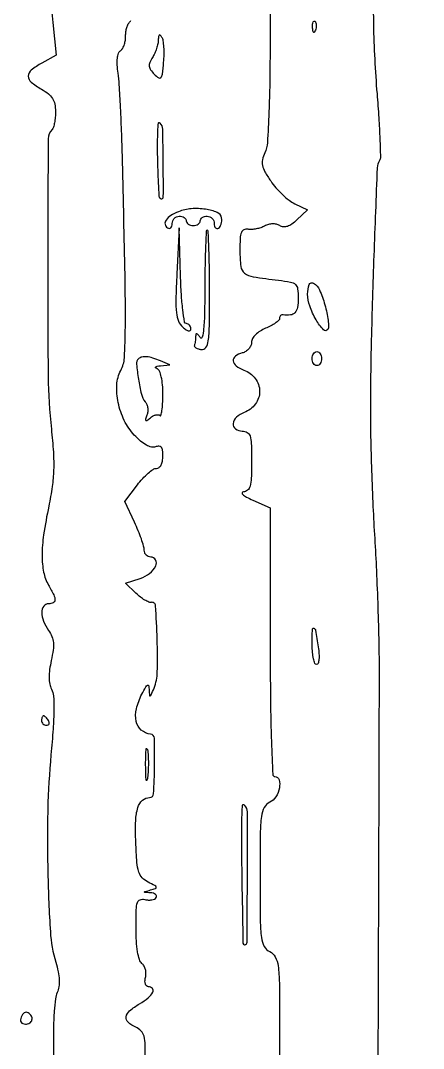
# Model space of a CAD drawing. Extents: x 0 to 5034, y 0 to 2560.
# Drawn here: x 449.5 to 535.8, y 1386.8 to 1606.9 of the extents above; entities that cross this region are included whole.
import ezdxf

# ---------------------------------------------------------------- set-up
doc = ezdxf.new("R2010")
doc.units = 0

msp = doc.modelspace()

# ---------------------------------------------------------------- linework, layer by layer
for points in [[(526.103439, 1377, 0.000674), (526.155146, 1387.921644, 0.000044), (526.25998, 1419.689892, 0.000061), (526.356434, 1450.89634, 0.000347), (526.394204, 1467.5, 0.005704), (526.33438, 1473.587084, 0.002906), (526.127489, 1481.234375, 0.002886), (525.822765, 1489.118343, 0.004321), (525.457378, 1496, -0.004088), (525.092582, 1502.810605, -0.002882), (524.789257, 1510.471875, -0.002908), (524.584007, 1517.802787, -0.006113), (524.527327, 1523.5, -0.005473), (524.725166, 1538.461266, -0.003102), (525.275425, 1556.573098, -0.000555), (525.982654, 1575.331144, -0.12941), (526.484045, 1576.974185, 0.145659), (526.683963, 1577.71292, 0.003072), (526.564878, 1581.536407, 0.006859), (526.335124, 1586.037683, 0.004536), (525.953415, 1591.201332, -0.015741), (525.191422, 1606.01857, -0.005314), (524.990937, 1627.637261, -0.005068)], [(456.144747, 1609.254208, 0.002293), (456.407988, 1606.5), (457.109442, 1599.5), (454.054721, 1597.79651, 0.040414), (451.78947, 1596.281482, 0.226144), (451.164492, 1595.006354, 0.228713), (451.764364, 1593.728095, 0.041272), (453.993677, 1592.20349, -0.038603), (455.45876, 1591.212953, -0.085027), (456.356588, 1590.208652, -0.09084), (456.834439, 1589.007574, -0.048894), (456.993677, 1587.416667, -0.022336), (456.941001, 1586.181269, -0.026093), (456.77783, 1585.018778, -0.026434), (456.540104, 1584.065863, -0.12264), (456.25, 1583.583428, 0.197629), (455.420722, 1581.595629, 0.000674), (455.32325, 1554.923186, 0.003225), (455.423354, 1530.762303, 0.024574), (456.102001, 1519.414072, -0.011176), (456.531228, 1514.465357, -0.024432), (456.589492, 1510.660964, -0.026729), (456.277842, 1507.087259, -0.016311), (455.548369, 1502.914072, 0.014461), (454.454362, 1496.789105, 0.036258), (454.112897, 1492.265634, 0.050356), (454.453896, 1488.788898, 0.080402), (455.5, 1486, -0.015148), (456.625878, 1483.884208, -0.115187), (456.880819, 1482.792255, -0.295773), (456.506471, 1482.214785, -0.105514), (455.5, 1482, 0.241115), (454.471016, 1481.473165, 0.158168), (454.055482, 1480.178905, 0.095339), (454.42437, 1478.29312, 0.056995), (455.517586, 1476.278355, -0.057102), (456.215698, 1474.991102, -0.073885), (456.528611, 1473.686189, -0.056833), (456.487791, 1472.097792, -0.020447), (456.082049, 1469.869657, 0.022043), (455.731174, 1467.907321, 0.035904), (455.627945, 1466.219319, 0.043227), (455.764649, 1464.815844, 0.077127), (456.1478, 1463.723833, -0.107762), (456.561763, 1462.266153, -0.017738), (456.639887, 1459.3227, -0.01518), (456.479449, 1455.241847, -0.006049), (456.022113, 1449.660025, 0.017911), (455.344464, 1437.995722, 0.011319), (455.350239, 1424.362979, 0.009712), (455.886753, 1411.741872, 0.05736), (457.046666, 1405.238578, -0.022519), (457.555413, 1403.21295, -0.038427), (457.771443, 1401.482776, -0.046309), (457.704673, 1400.004939, -0.066965), (457.354602, 1398.747051, 0.07028), (456.988503, 1397.397147, 0.011931), (456.71983, 1394.736634, 0.012824), (456.557924, 1391.573313, 0.011105), (456.547013, 1388.25, -0.007151), (456.566124, 1384.115848, -0.033567)], [(476.213124, 1383.502904, 0.008272), (476.229366, 1387.50376, 0.060538), (475.975014, 1389.398944, 0.129682), (475.346493, 1390.516638, 0.095515), (474.177237, 1391.334118, -0.077335), (472.547237, 1392.388265, -0.256739), (472.136362, 1393.550722, -0.180432), (472.877721, 1394.845844, -0.0401), (475, 1396.340929, 0.035571), (476.871242, 1397.633998, 0.105302), (477.85405, 1398.836557, 0.314964), (477.747504, 1399.621523, 0.20939), (476.883369, 1400, -0.195918), (476.498541, 1400.156808, -0.125355), (476.243815, 1400.5746, -0.086954), (476.164347, 1401.208892, -0.051782), (476.280134, 1401.963232, 0.067053), (476.38171, 1402.79257, 0.058591), (476.269139, 1403.65981, 0.06147), (475.970293, 1404.432791, 0.096895), (475.521765, 1404.981936, -0.14859), (474.981517, 1405.801067, -0.030677), (474.58862, 1407.504436, -0.026746), (474.332266, 1409.786194, -0.014601), (474.25, 1412.602647, -0.006368), (474.299406, 1416.481743, -0.068541), (474.5527, 1418.028275, -0.236099), (475.131723, 1418.633938, -0.151123), (476.124004, 1418.677823, 0.049281), (476.882383, 1418.55754, 0.057089), (477.612023, 1418.597889, 0.06602), (478.206759, 1418.78261, 0.147104), (478.558021, 1419.09388, 0.194075), (478.618654, 1419.446703, 0.16954), (478.422131, 1419.767903, 0.104465), (477.961974, 1420.006095, 0.051406), (477.309017, 1420.116001, -0.002577), (476.133869, 1420.19744, -0.423362), (476.0588, 1420.287387, -0.310828), (476.149502, 1420.393297, -0.002117), (477.372208, 1420.712861, 0.021031), (478.41858, 1421.029061, 0.401697), (478.559879, 1421.306305, 0.198713), (478.286444, 1421.641064, 0.008085), (476.872208, 1422.372664, -0.085821), (475.575942, 1423.322668, -0.11671), (474.839584, 1424.565849, -0.057358), (474.447095, 1426.631238, -0.008245), (474.2031, 1430.928905, -0.017304), (474.17706, 1435.563237, -0.067793), (474.644103, 1438.379094, -0.136394), (475.631393, 1439.916493, -0.184249), (477.161111, 1440.5, 0.398614), (478.016701, 1441.310956, 0.009708), (478.219356, 1447.245238, 0.009701), (478.19153, 1453.19046, 0.378768), (477.361111, 1454.085037, -0.158086), (475.380487, 1454.950616, -0.158868), (474.289536, 1456.812121, -0.113552), (474.319533, 1459.506376, -0.06094), (475.493839, 1462.635693, -0.007112), (476.334648, 1464.193421, -0.140054), (476.71643, 1464.573621, -0.518368), (476.962615, 1464.454261, -0.032042), (477.057226, 1463.5, 0.010598), (477.120125, 1462.377043, 0.511497), (477.284997, 1462.276403, 0.196207), (477.512603, 1462.503853, 0.004549), (478.100788, 1463.938216, 0.089505), (478.806391, 1467.392057, 0.01392), (478.772433, 1474.392344, 0.007701), (478.425943, 1481.591865, 0.450939), (477.5, 1482.310549, -0.150866), (476.971157, 1482.370158, -0.03112), (476.126953, 1482.803172, -0.030117), (475.172449, 1483.451112, -0.024405), (474.230052, 1484.253603), (471.960103, 1486.386109), (475.143397, 1487.443055, 0.08494), (477.157592, 1488.517527, 0.112837), (478.469435, 1490.118205, 0.244556), (478.446811, 1491.384168, 0.274937), (477.411516, 1492, -0.10621), (476.872963, 1492.115704, -0.09936), (476.414633, 1492.443826, -0.096104), (476.10739, 1492.934122, -0.092302), (476, 1493.510898, 0.071642), (475.877999, 1494.357994, 0.012813), (475.386785, 1495.882529, 0.013607), (474.711647, 1497.651785, 0.011914), (473.912459, 1499.462849), (471.824919, 1503.9039), (474.531148, 1507.45195, -0.022742), (475.668536, 1508.810339, -0.028353), (476.848183, 1509.95776, -0.028774), (477.917675, 1510.783229, -0.151083), (478.618689, 1511, 0.167503), (479.173143, 1511.191107, 0.105314), (479.617538, 1511.721832, 0.077143), (479.905269, 1512.553016, 0.044849), (480, 1513.606989, 0.028779), (479.927428, 1514.866776, 0.140689), (479.655781, 1515.519025, 0.232116), (479.16698, 1515.749422, 0.087906), (478.405696, 1515.602186, -0.151788), (477.535914, 1515.545456, -0.068646), (476.461223, 1515.966281, -0.050943), (475.225877, 1516.833553, -0.026391), (473.866288, 1518.143139, -0.075457), (471.733551, 1521.25567, -0.061237), (470.429698, 1525.090019, -0.06418), (470.133846, 1528.911028, -0.110569), (470.984561, 1531.971152, 0.109529), (471.747145, 1534.692563, 0.011662), (471.956757, 1541.302844, 0.007177), (471.889649, 1552.529698, 0.000931), (471.357586, 1576.5, 0.002986), (471.175997, 1582.545937, 0.003444), (470.928745, 1588.307809, 0.003089), (470.655535, 1593.18563, 0.020051), (470.404476, 1595.632965, -0.021994), (470.231296, 1597.388263, -0.039596), (470.267125, 1598.833329, -0.04974), (470.487617, 1599.902716, -0.180546), (470.906126, 1600.441982, 0.117095), (471.325956, 1600.86291, 0.049018), (471.678674, 1601.587524, 0.044909), (471.919036, 1602.472207, 0.043911), (472, 1603.39235, -0.029834), (472.055276, 1604.317911, -0.030985), (472.220313, 1605.218462, -0.032598), (472.460984, 1605.974017, -0.103579), (472.75, 1606.415179, 0.087431), (473.100404, 1606.914431, 0.013706)], [(503, 1608.547053, -0.00265), (502.934313, 1596.155618, -0.00692), (502.716604, 1587.249816, -0.005861), (502.390385, 1580.7311, -0.091706), (501.852111, 1578.574763, 0.051883), (501.354841, 1577.093349, 0.106494), (501.345101, 1575.875102, 0.079103), (501.852745, 1574.534851, 0.019618), (503.102111, 1572.538435, 0.030434), (504.221566, 1571.093818, 0.023607), (505.602947, 1569.661538, 0.024135), (507.024045, 1568.444945, 0.051723), (508.248346, 1567.683486), (510.996693, 1566.345521), (508.732889, 1564.218788, -0.033784), (507.637535, 1563.320911, -0.0738), (506.672942, 1562.828779, -0.101033), (505.814382, 1562.722591, -0.119374), (505.038425, 1562.976252, 0.083341), (504.335802, 1563.262834, 0.062044), (503.500771, 1563.34413, 0.058602), (502.622489, 1563.216822, 0.057659), (501.792568, 1562.888986, -0.044162), (500.970287, 1562.538293, -0.031447), (499.999847, 1562.288441, -0.03193), (499.035989, 1562.167055, -0.056913), (498.238686, 1562.208761, 0.145599), (497.362362, 1562.100247, 0.20208), (496.823871, 1561.533274, 0.078909), (496.560939, 1560.258197, 0.011467), (496.5, 1557.60141, 0.029729), (496.701554, 1554.214524, 0.20247), (497.513534, 1552.791156, 0.125914), (499.316461, 1552.023933, 0.009022), (504.75, 1551.292684, -0.016027), (507.36531, 1550.903343, -0.14138), (508.4011, 1550.389214, -0.179741), (508.87866, 1549.457116, -0.029457), (509, 1547.399306, -0.039986), (508.843188, 1545.441627, -0.147557), (508.306323, 1544.338298, -0.18095), (507.325695, 1543.843978, -0.066469), (505.75, 1543.881579, 0.119311), (505.464192, 1543.858407, 0.119006), (505.220312, 1543.707102, 0.10868), (505.05698, 1543.447792, 0.086612), (505, 1543.12132, -0.208074), (504.819057, 1542.70534, -0.033695), (504.11875, 1542.135727, -0.032352), (503.148944, 1541.540069, -0.023358), (502, 1541, 0.043592), (500.815526, 1540.38361, 0.054861), (499.851947, 1539.609857, 0.064145), (499.212134, 1538.779489, 0.132871), (499, 1537.995311, -0.104424), (498.849533, 1537.282708, -0.075841), (498.4125, 1536.59723, -0.072056), (497.764311, 1536.042387, -0.077233), (497, 1535.710251, 0.092639), (495.529436, 1535.016987, 0.267248), (495.083578, 1534.027172, 0.21356), (495.697178, 1532.955163, 0.066802), (497.363615, 1532.051853, -0.139792), (499.802453, 1530.23184, -0.163), (500.731991, 1527.506957, -0.164021), (499.831181, 1524.784596, -0.14163), (497.414431, 1522.967467, 0.094755), (495.750939, 1521.942373, 0.183391), (495.057685, 1520.56683, 0.270866), (495.558988, 1519.459056, 0.155434), (497, 1519, -0.134481), (498.06604, 1518.707995, -0.186514), (498.673077, 1517.9375, -0.067313), (498.943601, 1516.303549, -0.007414), (499, 1512.5, -0.008396), (498.939937, 1508.923556, -0.056921), (498.680715, 1507.176536, -0.146759), (498.142195, 1506.303018, -0.176173), (497.25, 1505.948595, 0.342164), (497.007136, 1505.748673, 0.276457), (497.115625, 1505.417661, 0.056323), (497.91741, 1504.866641, 0.016887), (499.25, 1504.213344), (503, 1502.529497), (503, 1473.764749, 0.002424), (503.060056, 1461.377719, 0.006264), (503.258691, 1452.441187, 0.002081), (503.530903, 1445.449313, 0.401653), (504, 1445, -0.335336), (504.894369, 1444.324176, -0.118517), (504.963802, 1442.617307, -0.08718), (504.205308, 1440.657078, -0.147686), (502.909562, 1439.487128, 0.160159), (501.729866, 1438.368596, 0.091344), (501.120417, 1436.480338, 0.029987), (500.866441, 1432.861367, 0.002527), (500.819125, 1423.5, 0.002527), (500.866441, 1414.138633, 0.029987), (501.120417, 1410.519662, 0.091344), (501.729866, 1408.631404, 0.160159), (502.909562, 1407.512872, -0.161657), (504.090803, 1406.386305, -0.090396), (504.699591, 1404.474227, -0.029529), (504.952983, 1400.802276, -0.002464), (505, 1391.262872, -0.003017), (504.949286, 1382.858642, -0.021477)], [(525.947819, 1359.484375, 0.000047), (526.070043, 1372.630247, 0.00078)]]:
    msp.add_lwpolyline(points, format="xyb")
for points in [[(512.683114, 1604.8125, -0.054073), (512.461564, 1604.395823, -0.470617), (512.279315, 1604.37858, -0.168741), (512.137993, 1604.670344, -0.018894), (512.078947, 1605.416667, -0.028489), (512.089945, 1606.112848, -0.077125), (512.200665, 1606.592839, -0.208169), (512.385309, 1606.77538, -0.296942), (512.604167, 1606.729167, -0.126455), (512.797407, 1606.402231, -0.060344), (512.876576, 1605.916927, -0.05415), (512.839148, 1605.359369, -0.051402)], [(479.015313, 1602.736431, -0.052485), (478.922178, 1601.919795, -0.025905), (478.643053, 1600.912145, -0.025379), (478.241818, 1599.886126, -0.033694), (477.769549, 1599.002597, 0.040241), (477.20392, 1597.910288, 0.126783), (477.085527, 1597.10036, 0.12848), (477.373824, 1596.340503, 0.041826), (478.155002, 1595.416427, 0.043072), (479.099068, 1594.622368, 0.397172), (479.582068, 1594.69187, 0.13773), (479.888037, 1595.419584, 0.007299), (480.166235, 1597.945946, 0.019188), (480.26134, 1599.621298, 0.021857), (480.22058, 1601.227418, 0.02168), (480.068536, 1602.574046, 0.102963), (479.796095, 1603.295684, 0.04413), (479.448214, 1603.749152, 0.379193), (479.214277, 1603.773409, 0.21607), (479.056063, 1603.499396, 0.022342)], [(478.95, 1584.666667, 0.018871), (478.789678, 1580.349977, 0.009439), (478.896174, 1574.88692, 0.00268), (479.140567, 1569.301628, 0.310514), (479.560996, 1568.75, 0.509568), (480.096405, 1569.136399, 0.002841), (480.077661, 1576.439796, 0.003698), (479.964856, 1583.649973, 0.192932), (479.427728, 1584.905605, 0.098453), (479.260787, 1585.01717, 0.217492), (479.110958, 1585.011855, 0.186547), (479.000541, 1584.890483, 0.073748)], [(483.352327, 1565.969191, 0.046131), (481.683187, 1565.140989, 0.104778), (480.66887, 1564.173871, 0.197171), (480.473073, 1563.260064, 0.212868), (480.983688, 1562.510081, 0.136093), (481.36964, 1562.397824, 0.190788), (481.701458, 1562.524436, 0.140899), (481.925389, 1562.890269, 0.067432), (482, 1563.440983, -0.095165), (482.114295, 1564.036055, -0.09695), (482.440625, 1564.542039, -0.098802), (482.927627, 1564.880765, -0.103052), (483.5, 1565, -0.064853), (484.073457, 1564.925306, -0.082425), (484.559375, 1564.70625, -0.098894), (484.884432, 1564.381354, -0.148195), (485, 1564, 0.148195), (485.115568, 1563.618646, 0.098894), (485.440625, 1563.29375, 0.082425), (485.926543, 1563.074694, 0.064853), (486.5, 1563, 0.064853), (487.073457, 1563.074694, 0.082425), (487.559375, 1563.29375, 0.098894), (487.884432, 1563.618646, 0.148195), (488, 1564, -0.148195), (488.115568, 1564.381354, -0.098894), (488.440625, 1564.70625, -0.082425), (488.926543, 1564.925306, -0.064853), (489.5, 1565, -0.103052), (490.072373, 1564.880765, -0.098802), (490.559375, 1564.542039, -0.09695), (490.885705, 1564.036055, -0.095165), (491, 1563.440983, 0.059147), (491.066068, 1562.88443, 0.126796), (491.267587, 1562.505305, 0.191241), (491.565646, 1562.360563, 0.158234), (491.910933, 1562.444954, 0.118535), (492.242312, 1562.779091, 0.061552), (492.484497, 1563.318028, 0.055958), (492.607428, 1563.965661, 0.055435), (492.584307, 1564.626543, 0.264775), (491.665108, 1565.80264, 0.061403), (489.150002, 1566.490799, 0.055875), (486.08758, 1566.591249, 0.072514)], [(482.998191, 1552.674735, 0.005608), (482.780085, 1547.148356, 0.034402), (482.89562, 1544.300458, 0.071598), (483.348451, 1542.543704, 0.110766), (484.25, 1541.269747, 0.027291), (484.983224, 1540.677137, 0.09707), (485.529273, 1540.425626, 0.252489), (485.854925, 1540.51105, 0.207821), (486, 1540.845012, 0.08216), (485.927022, 1541.286136, 0.092292), (485.716526, 1541.660722, 0.100651), (485.403056, 1541.911191, 0.118935), (485.034983, 1542, -0.369219), (484.63562, 1542.341453, -0.008625), (484.267127, 1544.979691, -0.014776), (483.962765, 1548.279467, -0.008614), (483.783174, 1552.25), (483.496383, 1562.5)], [(488.984687, 1549.75, -0.004796), (488.925763, 1544.315608, -0.017729), (488.734129, 1540.890372, -0.037062), (488.430642, 1539.07264, -0.658151), (488, 1539, 0.021149), (487.559769, 1539.621859, 0.167501), (487.269141, 1539.8125, 0.405416), (487.081977, 1539.704915, 0.066727), (487.015313, 1539.25, -0.016849), (486.991102, 1538.723413, -0.014692), (486.931061, 1538.174878, -0.01493), (486.84733, 1537.681966, -0.041689), (486.75, 1537.345329, 0.259892), (486.789003, 1537.075877, 0.093387), (487.0875, 1536.80752, 0.06305), (487.597523, 1536.579688, 0.03713), (488.25, 1536.433813, 0.292778), (489.192126, 1536.858964, 0.110404), (489.721089, 1538.275713, 0.031408), (489.954518, 1541.398037, 0.002957), (490, 1549.088484, 0.003629), (489.964064, 1554.039346, 0.006047), (489.853125, 1558.207242, 0.001466), (489.703208, 1561.805653, 0.401219), (489.5, 1562, 0.400064), (489.296703, 1561.806341, 0.001627), (489.142377, 1558.401562, 0.006373), (489.026496, 1554.447198, 0.003825)], [(514.703627, 1546.039009, -0.017257), (515.137955, 1544.318757, -0.022319), (515.410434, 1542.713802, -0.020847), (515.51941, 1541.385397, -0.149534), (515.357883, 1540.77005, -0.498471), (514.385707, 1540.679988, -0.054116), (512.834983, 1542.80596, -0.043907), (511.457246, 1545.776156, -0.086271), (511.006589, 1548.333333, -0.090576), (511.370502, 1550.35228, -0.472988), (512.298007, 1550.668102, -0.152056), (513.555618, 1549.215511, -0.032501)], [(474.78332, 1534.449986, 0.220768), (474.369577, 1533.319459, 0.017737), (474.756715, 1530.087107, 0.022227), (475.401614, 1526.891262, 0.110462), (476.215775, 1525.262735, -0.083419), (476.554574, 1524.667116, -0.055647), (476.741195, 1523.903002, -0.054461), (476.756977, 1523.095834, -0.069397), (476.588983, 1522.371291, 0.013496), (476.285504, 1521.511774, 0.326701), (476.360825, 1521.283806, 0.325594), (476.601323, 1521.286065, 0.013449), (477.319117, 1521.849881, -0.049894), (477.889995, 1522.234615, -0.06579), (478.476364, 1522.456613, -0.081607), (478.98828, 1522.491311, -0.174289), (479.342009, 1522.324657, 0.570677), (479.596677, 1522.390162, 0.033581), (479.806715, 1523.353181, 0.024728), (479.953578, 1524.844526, 0.012179), (480, 1526.75, 0.01901), (479.918477, 1528.893394, 0.036028), (479.663719, 1530.601482, 0.04465), (479.273727, 1531.821808, 0.199772), (478.75, 1532.337719, -0.103742), (478.446208, 1532.541245, -0.430991), (478.454094, 1532.737844, -0.135945), (478.798829, 1532.902929, -0.025479), (479.5, 1532.991338), (481.5, 1533.140571), (479.5, 1534, 0.024367), (477.839611, 1534.619545, 0.053374), (476.511879, 1534.891126, 0.075477), (475.494304, 1534.834539, 0.145815)], [(514, 1534.5, -0.064853), (513.925306, 1533.926543, -0.082425), (513.70625, 1533.440625, -0.098894), (513.381354, 1533.115568, -0.148195), (513, 1533, -0.148195), (512.618646, 1533.115568, -0.098894), (512.29375, 1533.440625, -0.082425), (512.074694, 1533.926543, -0.064853), (512, 1534.5, -0.064853), (512.074694, 1535.073457, -0.082425), (512.29375, 1535.559375, -0.098894), (512.618646, 1535.884432, -0.148195), (513, 1536, -0.148195), (513.381354, 1535.884432, -0.098894), (513.70625, 1535.559375, -0.082425), (513.925306, 1535.073457, -0.064853)], [(513.295588, 1472.75, -0.022821), (513.451465, 1471.305172, -0.039304), (513.431232, 1470.096022, -0.049411), (513.263503, 1469.242497, -0.330839), (512.937129, 1469, -0.309087), (512.57318, 1469.248748, -0.037637), (512.275282, 1470.223958, -0.034122), (512.067747, 1471.569686, -0.021202), (512, 1473.166667, -0.004577), (512.030788, 1476.529803, -0.502833), (512.347318, 1476.756095, -0.27989), (512.715658, 1476.330859, -0.003727)], [(454, 1457, 0.105053), (454.081062, 1456.618444, 0.099167), (454.311086, 1456.29375, 0.09642), (454.654762, 1456.076123, 0.093332), (455.059017, 1456, 0.108972), (455.413961, 1456.078288, 0.182303), (455.6254, 1456.29375, 0.161196), (455.656512, 1456.6179, 0.082592), (455.5, 1457, 0.029505), (455.231006, 1457.382774, 0.035638), (454.933975, 1457.70625, 0.038439), (454.65171, 1457.934461, 0.151918), (454.440983, 1458, 0.210953), (454.272352, 1457.92554, 0.081139), (454.129539, 1457.70625, 0.061769), (454.032345, 1457.382849, 0.042167)], [(476.724731, 1444.767909, -0.069146), (476.574262, 1444.205163, -0.756877), (476.435944, 1444.222448, -0.031761), (476.337136, 1445.352754, -0.005499), (476.309869, 1447.5, -0.005888), (476.331591, 1449.655786, -0.025342), (476.424528, 1450.934948, -0.556092), (476.565802, 1451.000181, -0.212532), (476.714526, 1450.767909, -0.024559), (476.845055, 1449.487453, -0.012695), (476.888655, 1447.878422, -0.01259), (476.849672, 1446.218327, -0.018638)], [(496.970588, 1438.666667, 0.011952), (496.83048, 1431.727122, 0.003532), (496.945065, 1421.097401, 0.000392), (497.164299, 1409.329247, 0.40854), (497.5, 1409, 0.412723), (498.056285, 1409.55346, 0.000779), (498.105911, 1423.59929, 0.001089), (498.103112, 1437.464889, 0.198294), (497.558824, 1438.77451, 0.065086), (497.342433, 1438.940865, 0.178547), (497.155515, 1438.973346, 0.234014), (497.025744, 1438.876509, 0.106874)], [(449.63617, 1393.494256, 0.076022), (449.502894, 1392.882944, 0.151817), (449.618633, 1392.406756, 0.165347), (449.97324, 1392.106064, 0.094172), (450.531385, 1392, 0.128597), (451.468306, 1392.245023, 0.21), (451.954077, 1392.890389, 0.198008), (451.820919, 1393.717023, 0.117169), (451.104785, 1394.435239, 0.160704), (450.718783, 1394.527613, 0.122111), (450.304103, 1394.387051, 0.094924), (449.922037, 1394.024563, 0.064087)]]:
    msp.add_lwpolyline(points, format="xyb", close=True)

doc.saveas('drawing.dxf')
